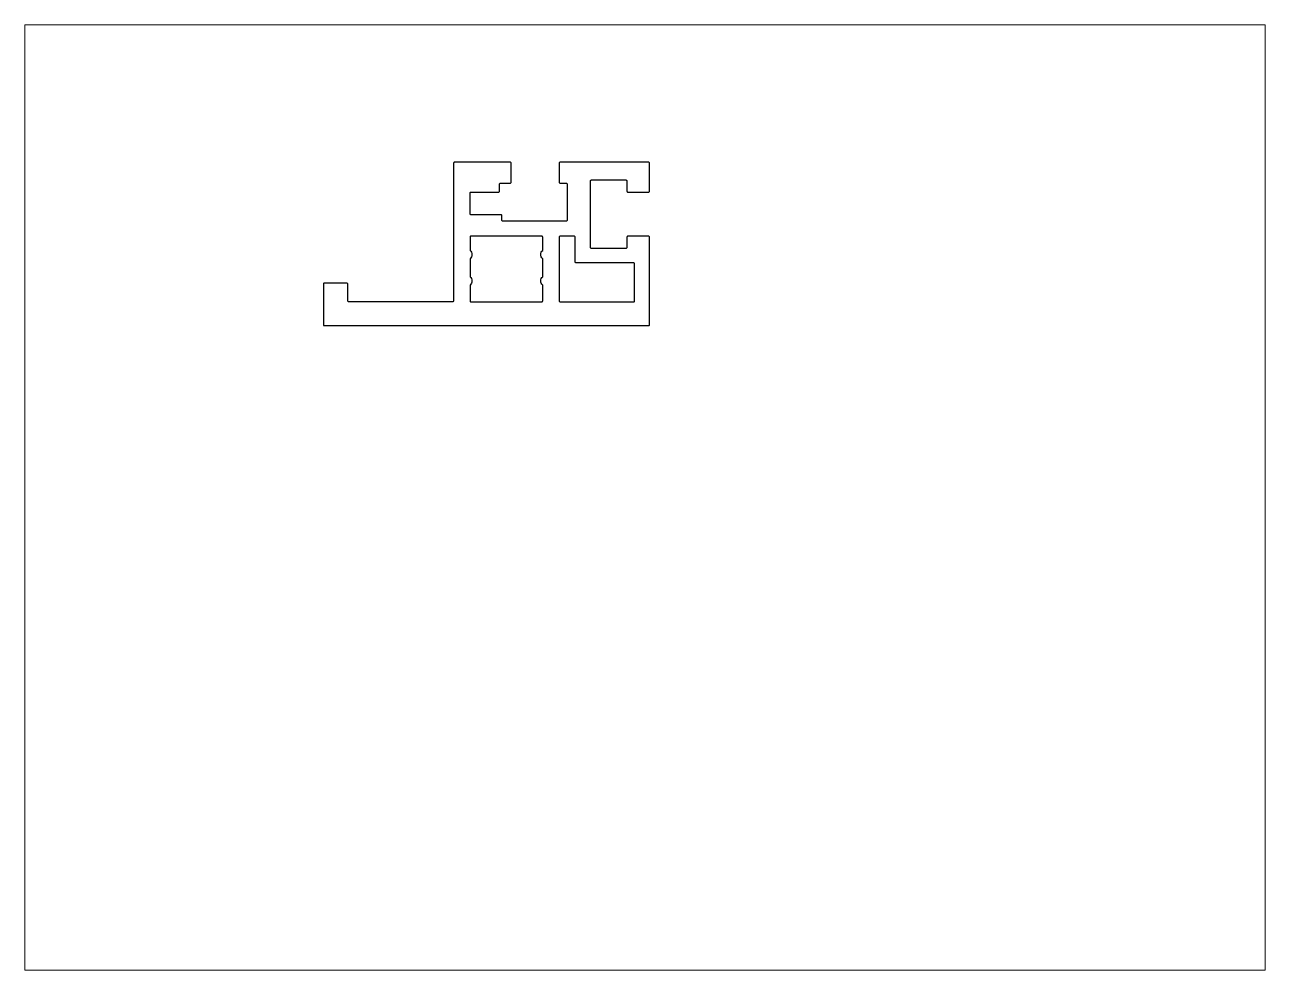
# Paper-space layout 'Layout1' of a CAD drawing. Extents: x 27 to 240, y 20 to 183.
# The model-space entities are those that its viewports show. They can reach past a viewport. Long polylines and large blocks are cut down to what shows.
import ezdxf

# ---------------------------------------------------------------- set-up
doc = ezdxf.new("R2010")
doc.units = 0
doc.header["$LTSCALE"] = 15
doc.layers.get('0').update_dxf_attribs({"linetype": 'CONTINUOUS'})
doc.layers.add('ANA', color=220, linetype='CONTINUOUS')

msp = doc.modelspace()

# ---------------------------------------------------------------- linework, layer by layer
at = {"color": 0}
for points in [[(166.29, 227.72), (166.29, 216.52, -0.414214), (165.99, 216.22), (146.29, 216.22, -0.414214), (145.99, 216.52), (145.99, 217.92, 0.414214), (145.69, 218.22), (136.39, 218.22, -0.414214), (136.09, 218.52), (136.09, 224.92, -0.414214), (136.39, 225.22), (144.99, 225.22, 0.414214), (145.29, 225.52), (145.29, 227.72, -0.414214), (145.59, 228.02), (148.59, 228.02, 0.414214), (148.89, 228.32), (148.89, 234.22, 0.414214), (148.59, 234.52), (131.29, 234.52, 0.414214), (130.99, 234.22), (130.99, 191.42, -0.414214), (130.69, 191.12), (98.39, 191.12, -0.414214), (98.09, 191.42), (98.09, 196.62, 0.414214), (97.79, 196.92), (90.79, 196.92, 0.414214), (90.49, 196.62), (90.49, 184.02, 0.414214), (90.79, 183.72), (191.59, 183.72, 0.414214), (191.89, 184.02), (191.89, 211.22, 0.414214), (191.59, 211.52), (185.19, 211.52, 0.414214), (184.89, 211.22), (184.89, 208.02, -0.414214), (184.59, 207.72), (173.89, 207.72, -0.414214), (173.59, 208.02), (173.59, 228.72, -0.414214), (173.89, 229.02), (184.59, 229.02, -0.414214), (184.89, 228.72), (184.89, 225.52, 0.414214), (185.19, 225.22), (191.59, 225.22, 0.414214), (191.89, 225.52), (191.89, 234.22, 0.414214), (191.59, 234.52), (164.09, 234.52, 0.414214), (163.79, 234.22), (163.79, 228.32, 0.414214), (164.09, 228.02), (165.99, 228.02, -0.414214)], [(136.39, 211.52, 0.414214), (136.09, 211.22), (136.09, 207.12, -0.461538), (136.09, 204.52), (136.09, 198.92, -0.461538), (136.09, 196.32), (136.09, 191.42, 0.414214), (136.39, 191.12), (158.39, 191.12, 0.414214), (158.69, 191.42), (158.69, 196.32, -0.461538), (158.69, 198.92), (158.69, 204.52, -0.461538), (158.69, 207.12), (158.69, 211.22, 0.414214), (158.39, 211.52)]]:
    msp.add_lwpolyline(points, format="xyb", close=True, dxfattribs=at)
at = {"layer": 'ANA', "color": 0}
msp.add_lwpolyline([(168.49, 211.52), (164.09, 211.52, 0.414214), (163.79, 211.22), (163.79, 191.42, 0.414214), (164.09, 191.12), (186.99, 191.12, 0.414214), (187.29, 191.42), (187.29, 202.92, 0.414214), (186.99, 203.22), (169.09, 203.22, -0.414214), (168.79, 203.52), (168.79, 211.22, 0.414214)], format="xyb", close=True, dxfattribs=at)

psp = doc.layouts.get("Layout1")

# ---------------------------------------------------------------- viewports
at = {"layer": '0', "color": 0, "linetype": 'BYBLOCK', "ltscale": 0.05}
psp.add_viewport(center=(133.35, 101.6), size=(213.36, 162.56), view_center_point=(190.51, 130.3), view_height=293.8955, dxfattribs=at)

doc.saveas('drawing.dxf')
